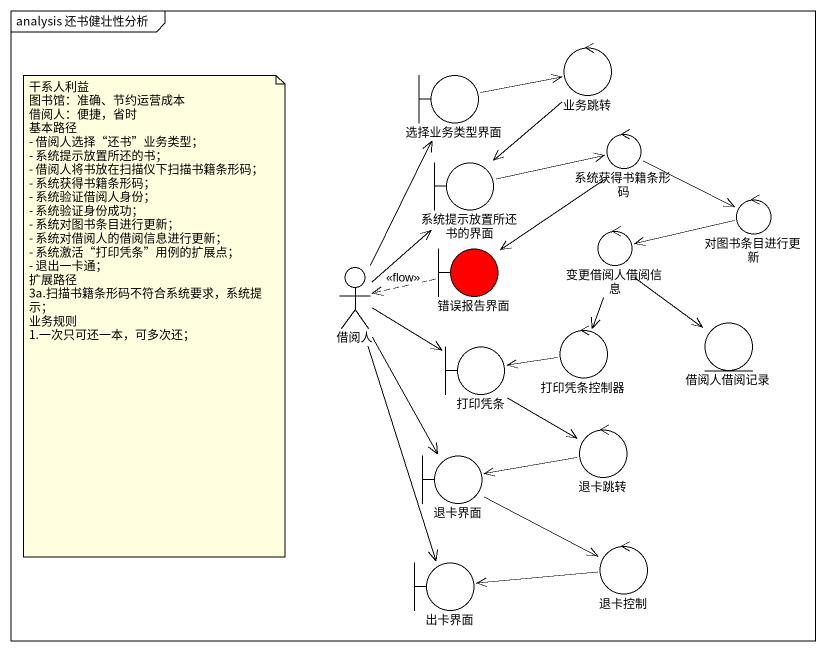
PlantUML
@startuml
mainframe analysis 还书健壮性分析
control 业务跳转
boundary 选择业务类型界面
control 系统获得书籍条形码
boundary 系统提示放置所还书的界面
control 对图书条目进行更新
boundary 错误报告界面 #FF0000
control 变更借阅人借阅信息
actor 借阅人
boundary 打印凭条
control 打印凭条控制器
entity 借阅人借阅记录
control 退卡跳转
boundary 退卡界面
boundary 出卡界面
control 退卡控制
业务跳转 --> 系统提示放置所还书的界面
选择业务类型界面 -right-> 业务跳转
系统获得书籍条形码 -right-> 对图书条目进行更新
系统获得书籍条形码 --> 错误报告界面
系统提示放置所还书的界面 -right-> 系统获得书籍条形码
对图书条目进行更新 -left-> 变更借阅人借阅信息
错误报告界面 .left.> 借阅人 : <<flow>>
变更借阅人借阅信息 --> 打印凭条控制器
变更借阅人借阅信息 --> 借阅人借阅记录
借阅人 -up-> 选择业务类型界面
借阅人 -up-> 系统提示放置所还书的界面
借阅人 -right-> 打印凭条
借阅人 --> 退卡界面
借阅人 --> 出卡界面
打印凭条 --> 退卡跳转
打印凭条控制器 -left-> 打印凭条
退卡跳转 -left-> 退卡界面
退卡界面 -right-> 退卡控制
退卡控制 -left-> 出卡界面
note as N1
  干系人利益
  图书馆：准确、节约运营成本
  借阅人：便捷，省时
  基本路径
  - 借阅人选择“还书”业务类型；
  - 系统提示放置所还的书；
  - 借阅人将书放在扫描仪下扫描书籍条形码；
  - 系统获得书籍条形码；
  - 系统验证借阅人身份；
  - 系统验证身份成功；
  - 系统对图书条目进行更新；
  - 系统对借阅人的借阅信息进行更新；
  - 系统激活“打印凭条”用例的扩展点；
  - 退出一卡通；
  扩展路径
  3a.扫描书籍条形码不符合系统要求，系统提示；
  业务规则
  1.一次只可还一本，可多次还；
end note
@enduml
